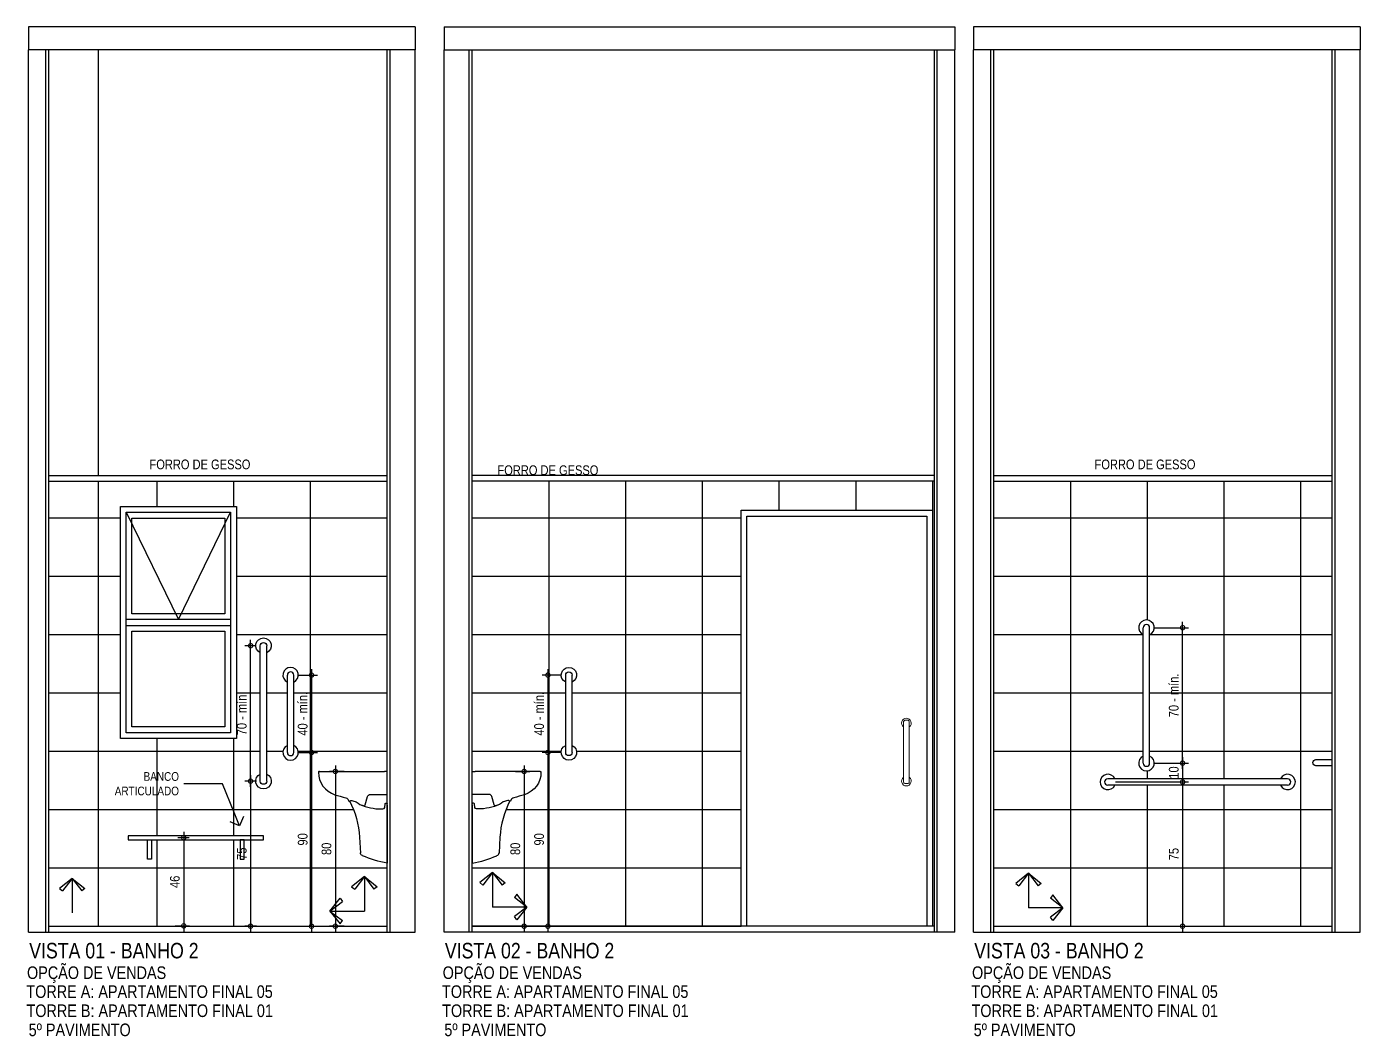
# Model space of a CAD drawing. Header units: metres. Extents: x 3 to 168, y -142 to 28.
# Drawn here: x 94.34 to 101.23, y -65.22 to -60 of the extents above; entities that cross this region are included whole.
import ezdxf
from ezdxf import colors
from ezdxf.entities.mleader import LeaderData, LeaderLine
from ezdxf.math import Vec2, Vec3

# ---------------------------------------------------------------- set-up
doc = ezdxf.new("R2010")
doc.units = ezdxf.units.M
doc.linetypes.add('DASHEDX2', pattern=[1.5, 1, -0.5])
for name, color, linetype in [('ARQ-ALV ACAB', 4, 'Continuous'), ('ARQ-ALV OSSO', 5, 'Continuous'), ('ARQ-AUX1', 1, 'Continuous'), ('ARQ-AUX2', 2, 'Continuous'), ('ARQ-CAX', 1, 'Continuous'), ('ARQ-CERÂMICA', 7, 'Continuous'), ('ARQ-DIM', 2, 'Continuous'), ('ARQ-HID', 2, 'Continuous'), ('ARQ-PRJ', 7, 'DASHEDX2'), ('ARQ-SIM', 1, 'Continuous'), ('ARQ-TXT', 2, 'Continuous')]:
    doc.layers.add(name, color=color, linetype=linetype)
doc.layers.add('ARQ-POR', color=1, linetype='Continuous', lineweight=20)
doc.styles.add('Adesa', font='ARIALN.TTF')
doc.dimstyles.new('ADESA 1-0025', dxfattribs={"dimtxt": 0.05, "dimasz": 0.045, "dimexe": 0.03, "dimexo": 0.04, "dimgap": 0.02, "dimtad": 1, "dimtoh": 1, "dimdec": 0, "dimlfac": 100, "dimzin": 4, "dimtxsty": 'Adesa', "dimblk": 'DOTSMALL', "dimcen": 1, "dimdle": 0.03, "dimclrd": 1, "dimclre": 1, "dimclrt": 256, "dimazin": 1, "dimtm": 1e-09, "dimtfac": 1, "dimtdec": 0, "dimtix": 1, "dimtmove": 2, "dimatfit": 0, "dimldrblk": 'DOTSMALL', "dimfxl": 0.8, "dimtvp": 2, "dimtolj": 1, "dimtzin": 0, "dimarcsym": 0})

# ---------------------------------------------------------------- blocks, each defined once
blk = doc.blocks.new('V J 80x60')
at = {"flags": 128}
for points in [[(0, 1.2), (0.6, 1.2), (0.6, 0), (0, 0)], [(0.03, 1.17), (0.57, 1.17), (0.57, 0.615), (0.03, 0.615)], [(0.03, 1.17), (0.57, 1.17), (0.57, 0.03), (0.03, 0.03)], [(0.06, 1.14), (0.54, 1.14), (0.54, 0.645), (0.06, 0.645)], [(0.03, 0.585), (0.57, 0.585), (0.57, 0.03), (0.03, 0.03)], [(0.06, 0.555), (0.54, 0.555), (0.54, 0.06), (0.06, 0.06)]]:
    blk.add_lwpolyline(points, close=True, dxfattribs=at)
at = {"layer": 'ARQ-PRJ'}
blk.add_lwpolyline([(0.03, 1.17), (0.3, 0.615), (0.57, 1.17)], dxfattribs=at)
blk = doc.blocks.new('_DotSmall')
at = {"color": 0, "linetype": 'ByBlock', "const_width": 0.5}
blk.add_lwpolyline([(-0.0625, 0, 1), (0.0625, 0, 1)], format="xyb", close=True, dxfattribs=at)
blk = doc.blocks.new('*D295')
at = {"layer": 'ARQ-DIM', "color": 1, "lineweight": -2, "transparency": 16777216}
for p, q in [((95.5207, -63.2046), (95.464, -63.2046)), ((95.494, -63.9346), (95.494, -63.1746)), ((95.5207, -63.9046), (95.464, -63.9046))]:
    blk.add_line(p, q, dxfattribs=at)
at = {"layer": 'Defpoints', "color": 0, "transparency": 16777216}
for p in [(95.494, -63.2046), (95.5607, -63.2046), (95.5607, -63.9046)]:
    blk.add_point(p, dxfattribs=at)
at = {"layer": 'ARQ-DIM', "color": 1, "lineweight": -2, "transparency": 16777216, "xscale": 0.045, "yscale": 0.045, "zscale": 0.045}
for p, rotation in [((95.494, -63.2046), 90), ((95.494, -63.9046), 270)]:
    blk.add_blockref('_DotSmall', p, dxfattribs=dict(at, rotation=rotation))
at = {"layer": 'ARQ-DIM', "transparency": 16777216, "insert": (95.4484, -63.5546), "char_height": 0.05, "attachment_point": 5, "rotation": 90, "style": 'Adesa'}
blk.add_mtext('\\A1;70 - mín.', dxfattribs=at)
blk = doc.blocks.new('barra2')
for p, q in [((-0.03, 0.0165), (0.67, 0.0165)), ((-0.03, -0.0165), (0.67, -0.0165))]:
    blk.add_line(p, q)
for centre, radius, start, end in [((-0.03, 0), 0.04, 24.36198, 335.63802), ((-0.03, 0), 0.0165, 90, 270), ((0.67, 0), 0.04, 204.36198, 155.63802), ((0.67, 0), 0.0165, 270, 90)]:
    blk.add_arc(centre, radius, start, end)
blk = doc.blocks.new('*D293')
at = {"layer": 'ARQ-DIM', "color": 1, "lineweight": -2, "transparency": 16777216}
for p, q in [((95.5244, -63.9046), (95.464, -63.9046)), ((95.494, -63.8746), (95.494, -64.6846)), ((95.5244, -64.6546), (95.464, -64.6546))]:
    blk.add_line(p, q, dxfattribs=at)
at = {"layer": 'Defpoints', "color": 0, "transparency": 16777216}
for p in [(95.5644, -63.9046), (95.494, -64.6546), (95.5644, -64.6546)]:
    blk.add_point(p, dxfattribs=at)
at = {"layer": 'ARQ-DIM', "color": 1, "lineweight": -2, "transparency": 16777216, "xscale": 0.045, "yscale": 0.045, "zscale": 0.045}
for p, rotation in [((95.494, -63.9046), 90), ((95.494, -64.6546), 270)]:
    blk.add_blockref('_DotSmall', p, dxfattribs=dict(at, rotation=rotation))
at = {"layer": 'ARQ-DIM', "transparency": 16777216, "insert": (95.4485, -64.2796), "char_height": 0.05, "attachment_point": 5, "rotation": 90, "style": 'Adesa'}
blk.add_mtext('\\A1;75', dxfattribs=at)
blk = doc.blocks.new('*D294')
at = {"layer": 'ARQ-DIM', "color": 1, "lineweight": -2, "transparency": 16777216}
for p, q in [((95.177, -64.1974), (95.1181, -64.1974)), ((95.1481, -64.1674), (95.1481, -64.6829)), ((95.1032, -64.6529), (95.1781, -64.6529))]:
    blk.add_line(p, q, dxfattribs=at)
at = {"layer": 'Defpoints', "color": 0, "transparency": 16777216}
for p in [(95.217, -64.1974), (95.0632, -64.6529), (95.1481, -64.6529)]:
    blk.add_point(p, dxfattribs=at)
at = {"layer": 'ARQ-DIM', "color": 1, "lineweight": -2, "transparency": 16777216, "xscale": 0.045, "yscale": 0.045, "zscale": 0.045}
for p, rotation in [((95.1481, -64.1974), 90), ((95.1481, -64.6529), 270)]:
    blk.add_blockref('_DotSmall', p, dxfattribs=dict(at, rotation=rotation))
at = {"layer": 'ARQ-DIM', "transparency": 16777216, "insert": (95.1026, -64.4252), "char_height": 0.05, "attachment_point": 5, "rotation": 90, "style": 'Adesa'}
blk.add_mtext('\\A1;46', dxfattribs=at)
blk = doc.blocks.new('_Open90')
at = {"color": 0, "linetype": 'ByBlock', "lineweight": -2}
for p, q in [((0, 0), (-1, 0)), ((-0.5, 0.5), (0, 0)), ((0, 0), (-0.5, -0.5))]:
    blk.add_line(p, q, dxfattribs=at)
blk = doc.blocks.new('A$C5FB24879')
for p, q in [((0, 0.2579), (0, 0.4299)), ((0, 0.4299), (0.0144, 0.4299)), ((0, 0.2579), (0, -0.0437)), ((0.1435, 0.0907), (0.1391, 0.0084))]:
    blk.add_line(p, q)
blk.add_lwpolyline([(0.351, 0.4299, -0.439815), (0.3554, 0.426, -0.331931), (0.2709, 0.3099, -0.01466), (0.2144, 0.2942, 0.272731), (0.1998, 0.28, -0.743106), (0.1903, 0.2787, 0.372784), (0.1868, 0.2804, -0.001465), (0.1839, 0.2795, -0.012311), (0.1601, 0.2734, -0.169504), (0.1191, 0.2529, -0.348371), (0.1136, 0.257), (0.1022, 0.2997, 0.339603), (0.0877, 0.3108), (0, 0.3108)], format="xyb")
blk.add_lwpolyline([(0.3515, 0.4299), (0.0145, 0.4299)])
at = {"ltscale": 0.041515}
blk.add_lwpolyline([(0.1413, 0.2594, -0.10405), (0.0305, 0.236), (0.0222, 0.236, -0.385314), (0.0132, 0.2441), (0.0114, 0.2624, 0.385314), (0.0074, 0.266), (0.003, 0.266, 0.414214), (0, 0.263)], format="xyb", dxfattribs=at)
for centre, radius, start, end in [((0.5931, 0.0669), 0.4502, 152.11423, 176.97564), ((0.1241, 0.0092), 0.015, 285.44377, 356.97588), ((-0.0786, 0.4503), 0.5003, 279.03956, 294.36913)]:
    blk.add_arc(centre, radius, start, end)
blk = doc.blocks.new('*D296')
at = {"layer": 'ARQ-DIM', "color": 1, "lineweight": -2, "transparency": 16777216}
for p, q in [((95.9776, -63.8546), (95.9022, -63.8546)), ((95.9322, -63.8246), (95.9322, -64.6846)), ((95.9776, -64.6546), (95.9022, -64.6546))]:
    blk.add_line(p, q, dxfattribs=at)
at = {"layer": 'Defpoints', "color": 0, "transparency": 16777216}
for p in [(96.0176, -63.8546), (95.9322, -64.6546), (96.0176, -64.6546)]:
    blk.add_point(p, dxfattribs=at)
at = {"layer": 'ARQ-DIM', "color": 1, "lineweight": -2, "transparency": 16777216, "xscale": 0.045, "yscale": 0.045, "zscale": 0.045}
for p, rotation in [((95.9322, -63.8546), 90), ((95.9322, -64.6546), 270)]:
    blk.add_blockref('_DotSmall', p, dxfattribs=dict(at, rotation=rotation))
at = {"layer": 'ARQ-DIM', "transparency": 16777216, "insert": (95.8866, -64.2546), "char_height": 0.05, "attachment_point": 5, "rotation": 90, "style": 'Adesa'}
blk.add_mtext('\\A1;80', dxfattribs=at)
blk = doc.blocks.new('*U275')
for p, q in [((-0.03, 0.0165), (0.37, 0.0165)), ((-0.03, -0.0165), (0.37, -0.0165))]:
    blk.add_line(p, q)
for centre, radius, start, end in [((-0.03, 0), 0.04, 24.36198, 335.63802), ((-0.03, 0), 0.0165, 90, 270), ((0.37, 0), 0.04, 204.36198, 155.63802), ((0.37, 0), 0.0165, 270, 90)]:
    blk.add_arc(centre, radius, start, end)
blk = doc.blocks.new('*D297')
at = {"layer": 'ARQ-DIM', "color": 1, "lineweight": -2, "transparency": 16777216}
for p, q in [((95.7407, -63.7565), (95.8391, -63.7565)), ((95.8091, -63.7265), (95.8091, -64.6849)), ((95.5894, -64.6549), (95.8391, -64.6549))]:
    blk.add_line(p, q, dxfattribs=at)
at = {"layer": 'Defpoints', "color": 0, "transparency": 16777216}
for p in [(95.7007, -63.7565, -0.0002), (95.5494, -64.6549, -0.0001), (95.8091, -64.6549)]:
    blk.add_point(p, dxfattribs=at)
at = {"layer": 'ARQ-DIM', "color": 1, "lineweight": -2, "transparency": 16777216, "xscale": 0.045, "yscale": 0.045, "zscale": 0.045}
for p, rotation in [((95.8091, -63.7565), 90), ((95.8091, -64.6549), 270)]:
    blk.add_blockref('_DotSmall', p, dxfattribs=dict(at, rotation=rotation))
at = {"layer": 'ARQ-DIM', "transparency": 16777216, "insert": (95.7635, -64.2057), "char_height": 0.05, "attachment_point": 5, "rotation": 90, "style": 'Adesa'}
blk.add_mtext('\\A1;90', dxfattribs=at)
blk = doc.blocks.new('*D298')
at = {"layer": 'ARQ-DIM', "color": 1, "lineweight": -2, "transparency": 16777216}
for p, q in [((95.7407, -63.3565), (95.8391, -63.3565)), ((95.8091, -63.3265), (95.8091, -63.7865)), ((95.7442, -63.7565), (95.8391, -63.7565))]:
    blk.add_line(p, q, dxfattribs=at)
at = {"layer": 'Defpoints', "color": 0, "transparency": 16777216}
for p in [(95.7007, -63.3565, -0.0002), (95.7042, -63.7565, -0.0001), (95.8091, -63.7565)]:
    blk.add_point(p, dxfattribs=at)
at = {"layer": 'ARQ-DIM', "color": 1, "lineweight": -2, "transparency": 16777216, "xscale": 0.045, "yscale": 0.045, "zscale": 0.045}
for p, rotation in [((95.8091, -63.3565), 90), ((95.8091, -63.7565), 270)]:
    blk.add_blockref('_DotSmall', p, dxfattribs=dict(at, rotation=rotation))
at = {"layer": 'ARQ-DIM', "transparency": 16777216, "insert": (95.7635, -63.5565), "char_height": 0.05, "attachment_point": 5, "rotation": 90, "style": 'Adesa'}
blk.add_mtext('\\A1;40 - mín.', dxfattribs=at)
blk = doc.blocks.new('*D299')
at = {"layer": 'ARQ-DIM', "color": 1, "lineweight": -2, "transparency": 16777216}
for p, q in [((96.863, -63.8546), (96.9385, -63.8546)), ((96.9085, -63.8246), (96.9085, -64.6846)), ((96.863, -64.6546), (96.9385, -64.6546))]:
    blk.add_line(p, q, dxfattribs=at)
at = {"layer": 'Defpoints', "color": 0, "transparency": 16777216}
for p in [(96.823, -63.8546), (96.823, -64.6546), (96.9085, -64.6546)]:
    blk.add_point(p, dxfattribs=at)
at = {"layer": 'ARQ-DIM', "color": 1, "lineweight": -2, "transparency": 16777216, "xscale": 0.045, "yscale": 0.045, "zscale": 0.045}
for p, rotation in [((96.9085, -63.8546), 90), ((96.9085, -64.6546), 270)]:
    blk.add_blockref('_DotSmall', p, dxfattribs=dict(at, rotation=rotation))
at = {"layer": 'ARQ-DIM', "transparency": 16777216, "insert": (96.8629, -64.2546), "char_height": 0.05, "attachment_point": 5, "rotation": 90, "style": 'Adesa'}
blk.add_mtext('\\A1;80', dxfattribs=at)
blk = doc.blocks.new('*D300')
at = {"layer": 'ARQ-DIM', "color": 1, "lineweight": -2, "transparency": 16777216}
for p, q in [((97.0999, -63.7565), (97.0015, -63.7565)), ((97.0315, -63.7265), (97.0315, -64.6849)), ((97.2512, -64.6549), (97.0015, -64.6549))]:
    blk.add_line(p, q, dxfattribs=at)
at = {"layer": 'Defpoints', "color": 0, "transparency": 16777216}
for p in [(97.1399, -63.7565, -0.0002), (97.0315, -64.6549), (97.2912, -64.6549, -0.0001)]:
    blk.add_point(p, dxfattribs=at)
at = {"layer": 'ARQ-DIM', "color": 1, "lineweight": -2, "transparency": 16777216, "xscale": 0.045, "yscale": 0.045, "zscale": 0.045}
for p, rotation in [((97.0315, -63.7565), 90), ((97.0315, -64.6549), 270)]:
    blk.add_blockref('_DotSmall', p, dxfattribs=dict(at, rotation=rotation))
at = {"layer": 'ARQ-DIM', "transparency": 16777216, "insert": (96.986, -64.2057), "char_height": 0.05, "attachment_point": 5, "rotation": 90, "style": 'Adesa'}
blk.add_mtext('\\A1;90', dxfattribs=at)
blk = doc.blocks.new('*D301')
at = {"layer": 'ARQ-DIM', "color": 1, "lineweight": -2, "transparency": 16777216}
for p, q in [((97.0999, -63.3565), (97.0015, -63.3565)), ((97.0315, -63.3265), (97.0315, -63.7865)), ((97.0964, -63.7565), (97.0015, -63.7565))]:
    blk.add_line(p, q, dxfattribs=at)
at = {"layer": 'Defpoints', "color": 0, "transparency": 16777216}
for p in [(97.1399, -63.3565, -0.0002), (97.0315, -63.7565), (97.1364, -63.7565, -0.0001)]:
    blk.add_point(p, dxfattribs=at)
at = {"layer": 'ARQ-DIM', "color": 1, "lineweight": -2, "transparency": 16777216, "xscale": 0.045, "yscale": 0.045, "zscale": 0.045}
for p, rotation in [((97.0315, -63.3565), 90), ((97.0315, -63.7565), 270)]:
    blk.add_blockref('_DotSmall', p, dxfattribs=dict(at, rotation=rotation))
at = {"layer": 'ARQ-DIM', "transparency": 16777216, "insert": (96.986, -63.5565), "char_height": 0.05, "attachment_point": 5, "rotation": 90, "style": 'Adesa'}
blk.add_mtext('\\A1;40 - mín.', dxfattribs=at)
blk = doc.blocks.new('*U315')
for p, q in [((-0.03, 0.0165), (0.9, 0.0165)), ((-0.03, -0.0165), (0.9, -0.0165))]:
    blk.add_line(p, q)
for centre, radius, start, end in [((-0.03, 0), 0.04, 24.36198, 335.63802), ((-0.03, 0), 0.0165, 90, 270), ((0.9, 0), 0.04, 204.36198, 155.63802), ((0.9, 0), 0.0165, 270, 90)]:
    blk.add_arc(centre, radius, start, end)
blk = doc.blocks.new('*D302')
at = {"layer": 'ARQ-DIM', "color": 1, "lineweight": -2, "transparency": 16777216}
for p, q in [((99.9665, -63.9091), (100.3433, -63.9091)), ((100.3133, -63.8791), (100.3133, -64.6846)), ((99.9665, -64.6546), (100.3433, -64.6546))]:
    blk.add_line(p, q, dxfattribs=at)
at = {"layer": 'Defpoints', "color": 0, "transparency": 16777216}
for p in [(99.9265, -63.9091), (99.9265, -64.6546, -0.0001), (100.3133, -64.6546)]:
    blk.add_point(p, dxfattribs=at)
at = {"layer": 'ARQ-DIM', "color": 1, "lineweight": -2, "transparency": 16777216, "xscale": 0.045, "yscale": 0.045, "zscale": 0.045}
for p, rotation in [((100.3133, -63.9091), 90), ((100.3133, -64.6546), 270)]:
    blk.add_blockref('_DotSmall', p, dxfattribs=dict(at, rotation=rotation))
at = {"layer": 'ARQ-DIM', "transparency": 16777216, "insert": (100.2679, -64.2819), "char_height": 0.05, "attachment_point": 5, "rotation": 90, "style": 'Adesa'}
blk.add_mtext('\\A1;75', dxfattribs=at)
blk = doc.blocks.new('*D303')
at = {"layer": 'ARQ-DIM', "color": 1, "lineweight": -2, "transparency": 16777216}
for p, q in [((100.3133, -63.7815), (100.3133, -63.9391)), ((100.1665, -63.8115), (100.3433, -63.8115)), ((99.9665, -63.9091), (100.3433, -63.9091))]:
    blk.add_line(p, q, dxfattribs=at)
at = {"layer": 'Defpoints', "color": 0, "transparency": 16777216}
for p in [(100.1265, -63.8115), (99.9265, -63.9091), (100.3133, -63.9091)]:
    blk.add_point(p, dxfattribs=at)
at = {"layer": 'ARQ-DIM', "color": 1, "lineweight": -2, "transparency": 16777216, "xscale": 0.045, "yscale": 0.045, "zscale": 0.045}
for p, rotation in [((100.3133, -63.8115), 90), ((100.3133, -63.9091), 270)]:
    blk.add_blockref('_DotSmall', p, dxfattribs=dict(at, rotation=rotation))
at = {"layer": 'ARQ-DIM', "transparency": 16777216, "insert": (100.2678, -63.8603), "char_height": 0.05, "attachment_point": 5, "rotation": 90, "style": 'Adesa'}
blk.add_mtext('\\A1;10', dxfattribs=at)
blk = doc.blocks.new('*D304')
at = {"layer": 'ARQ-DIM', "color": 1, "lineweight": -2, "transparency": 16777216}
for p, q in [((100.3133, -63.8415), (100.3133, -63.0815)), ((100.1665, -63.1115), (100.3433, -63.1115)), ((100.1665, -63.8115), (100.3433, -63.8115))]:
    blk.add_line(p, q, dxfattribs=at)
at = {"layer": 'Defpoints', "color": 0, "transparency": 16777216}
for p in [(100.1265, -63.1115), (100.3133, -63.1115), (100.1265, -63.8115)]:
    blk.add_point(p, dxfattribs=at)
at = {"layer": 'ARQ-DIM', "color": 1, "lineweight": -2, "transparency": 16777216, "xscale": 0.045, "yscale": 0.045, "zscale": 0.045}
for p, rotation in [((100.3133, -63.1115), 90), ((100.3133, -63.8115), 270)]:
    blk.add_blockref('_DotSmall', p, dxfattribs=dict(at, rotation=rotation))
at = {"layer": 'ARQ-DIM', "transparency": 16777216, "insert": (100.2677, -63.4615), "char_height": 0.05, "attachment_point": 5, "rotation": 90, "style": 'Adesa'}
blk.add_mtext('\\A1;70 - mín.', dxfattribs=at)
blk = doc.blocks.new('Seta para pag.piso')
for p, q in [((0, 0.1126), (-0.0418, 0.0796)), ((0, 0.1126), (-0.0312, 0.0715)), ((0, 0.1126), (0, 0)), ((0, 0.1126), (0.0418, 0.0795)), ((0, 0.1126), (0.0312, 0.0715)), ((-0.0418, 0.0796), (-0.0312, 0.0715)), ((0.0418, 0.0795), (0.0312, 0.0715)), ((-0.1126, 0), (-0.0795, 0.0418)), ((-0.1126, 0), (-0.0715, 0.0312)), ((-0.1126, 0), (0, 0)), ((-0.1126, 0), (-0.0796, -0.0418)), ((-0.1126, 0), (-0.0715, -0.0312)), ((-0.0795, 0.0418), (-0.0715, 0.0312)), ((-0.0796, -0.0418), (-0.0715, -0.0312))]:
    blk.add_line(p, q)
blk = doc.blocks.new('A$C6d6dbca2')
for p, q in [((0.0661, 0.1781), (0, 0.1259)), ((0.0661, 0.1781), (0.0168, 0.1131)), ((0.0661, 0.1781), (0.0661, 0)), ((0.0661, 0.1781), (0.1323, 0.1259)), ((0.0661, 0.1781), (0.1155, 0.1132)), ((0, 0.1259), (0.0168, 0.1131)), ((0.1323, 0.1259), (0.1155, 0.1132))]:
    blk.add_line(p, q)
blk = doc.blocks.new('AREAS MOLHADAS')
at = {"layer": 'ARQ-CERÂMICA'}
h = blk.add_hatch(dxfattribs=at)
h.set_pattern_fill('LINE', color=256, scale=0.095)
h.set_pattern_definition([(0, (96.2006, -64.65463), (0, 0.301625), [])])
h.paths.add_polyline_path([(96.2006, -62.3546), (94.7069, -62.3546), (94.7069, -64.6546), (96.2006, -64.6546), (96.2006, -64.3283, -0.066988), (96.0728, -64.2899, -0.328544), (96.0615, -64.2762), (96.0571, -64.1939, 0.107828), (96.0064, -64.0087, -0.406522), (96.0008, -64.0046, 0.272731), (95.9862, -63.9904, -0.014652), (95.9298, -63.9747, -0.341165), (95.8453, -63.8546), (96.1861, -63.8546), (96.2006, -63.8546)])
h.paths.add_polyline_path([(95.4204, -63.6846), (94.8204, -63.6846), (94.8204, -62.4846), (95.4204, -62.4846)], flags=16)
h.paths.add_polyline_path([(95.3904, -63.6546), (94.8504, -63.6546), (94.8504, -63.0996), (94.8504, -62.5146), (95.3904, -62.5146)], flags=0)
h.paths.add_polyline_path([(95.3904, -63.0696), (94.8504, -63.0696), (94.8504, -62.5146), (95.3904, -62.5146)], flags=0)
h.paths.add_polyline_path([(95.5772, -63.2411), (95.5772, -63.8682, -4.632624), (95.5442, -63.8682), (95.5442, -63.2411, -4.632624)], flags=16)
h.paths.add_polyline_path([(95.3604, -63.0396), (95.135, -63.0396), (95.1204, -63.0696), (95.1058, -63.0396), (94.8804, -63.0396), (94.8804, -62.5446), (95.3604, -62.5446)], flags=0)
h.paths.add_polyline_path([(95.7172, -63.3929), (95.7172, -63.72, -4.632624), (95.6842, -63.72), (95.6842, -63.3929, -4.632624)], flags=16)
h.paths.add_polyline_path([(95.3604, -63.1296), (95.3604, -63.6246), (94.8804, -63.6246), (94.8804, -63.1296)], flags=0)
h.paths.add_polyline_path([(95.5607, -64.1874), (95.5607, -64.2074), (95.4607, -64.2074), (95.4607, -64.3074), (95.4407, -64.3074), (95.4407, -64.2074), (94.9807, -64.2074), (94.9807, -64.3074), (94.9607, -64.3074), (94.9607, -64.2074), (94.8607, -64.2074), (94.8607, -64.1874)], flags=16)
h.paths.add_polyline_path([(94.7069, -62.3546), (94.4507, -62.3546), (94.4507, -64.6546), (94.7069, -64.6546)])
h.paths.add_polyline_path([(95.5002, -63.679), (95.5002, -63.428), (95.3961, -63.428), (95.3961, -63.679)], flags=24)
h.paths.add_polyline_path([(95.5003, -64.3241), (95.5003, -64.2354), (95.3962, -64.2354), (95.3962, -64.3241)], flags=24)
h.paths.add_polyline_path([(95.1544, -64.4685), (95.1544, -64.3798), (95.0503, -64.3798), (95.0503, -64.4685)], flags=24)
h.paths.add_polyline_path([(94.7824, -64.0042), (95.1372, -64.0042), (95.1372, -63.8347), (94.7824, -63.8347)], flags=24)
h.paths.add_polyline_path([(95.9384, -64.2987), (95.9384, -64.21), (95.8343, -64.21), (95.8343, -64.2987)], flags=24)
h.paths.add_polyline_path([(95.8153, -64.2498), (95.8153, -64.1611), (95.7112, -64.1611), (95.7112, -64.2498)], flags=24)
h.paths.add_polyline_path([(95.8153, -63.6799), (95.8153, -63.4288), (95.7112, -63.4288), (95.7112, -63.6799)], flags=24)
h = blk.add_hatch(dxfattribs=at)
h.set_pattern_fill('LINE', color=256, scale=0.125, angle=90)
h.set_pattern_definition([(90, (96.2006, -64.65463), (-0.396875, 2e-17), [])])
h.paths.add_polyline_path([(96.2006, -62.3546), (94.7069, -62.3546), (94.7069, -64.6546), (96.2006, -64.6546), (96.2006, -64.3283, -0.066988), (96.0728, -64.2899, -0.328544), (96.0615, -64.2762), (96.0571, -64.1939, 0.107828), (96.0064, -64.0087, -0.406522), (96.0008, -64.0046, 0.272731), (95.9862, -63.9904, -0.014652), (95.9298, -63.9747, -0.331998), (95.8452, -63.8586, -0.4005), (95.8491, -63.8546), (96.1861, -63.8546), (96.2006, -63.8546)])
h.paths.add_polyline_path([(95.5772, -63.2411), (95.5772, -63.8682, -4.632624), (95.5442, -63.8682), (95.5442, -63.2411, -4.632624)], flags=16)
h.paths.add_polyline_path([(95.7172, -63.3929), (95.7172, -63.72, -4.632624), (95.6842, -63.72), (95.6842, -63.3929, -4.632624)], flags=16)
h.paths.add_polyline_path([(95.4204, -63.6846), (94.8204, -63.6846), (94.8204, -62.4846), (95.4204, -62.4846)], flags=16)
h.paths.add_polyline_path([(95.3904, -63.6546), (94.8504, -63.6546), (94.8504, -63.0996), (94.8504, -62.5146), (95.3904, -62.5146)], flags=0)
h.paths.add_polyline_path([(95.3904, -63.0696), (94.8504, -63.0696), (94.8504, -62.5146), (95.3904, -62.5146)], flags=0)
h.paths.add_polyline_path([(95.3604, -63.0396), (95.135, -63.0396), (95.1204, -63.0696), (95.1058, -63.0396), (94.8804, -63.0396), (94.8804, -62.5446), (95.3604, -62.5446)], flags=0)
h.paths.add_polyline_path([(95.3604, -63.1296), (95.3604, -63.6246), (94.8804, -63.6246), (94.8804, -63.1296)], flags=0)
h.paths.add_polyline_path([(95.5607, -64.1874), (95.5607, -64.2074), (95.4607, -64.2074), (95.4607, -64.3074), (95.4407, -64.3074), (95.4407, -64.2074), (94.9807, -64.2074), (94.9807, -64.3074), (94.9607, -64.3074), (94.9607, -64.2074), (94.8607, -64.2074), (94.8607, -64.1874)], flags=16)
h.paths.add_polyline_path([(95.5002, -63.679), (95.5002, -63.428), (95.3961, -63.428), (95.3961, -63.679)], flags=24)
h.paths.add_polyline_path([(95.5003, -64.3241), (95.5003, -64.2354), (95.3962, -64.2354), (95.3962, -64.3241)], flags=24)
h.paths.add_polyline_path([(95.1544, -64.4685), (95.1544, -64.3798), (95.0503, -64.3798), (95.0503, -64.4685)], flags=24)
h.paths.add_polyline_path([(94.7824, -64.0042), (95.1372, -64.0042), (95.1372, -63.8347), (94.7824, -63.8347)], flags=24)
h.paths.add_polyline_path([(95.9384, -64.2987), (95.9384, -64.21), (95.8343, -64.21), (95.8343, -64.2987)], flags=24)
h.paths.add_polyline_path([(95.8153, -64.2498), (95.8153, -64.1611), (95.7112, -64.1611), (95.7112, -64.2498)], flags=24)
h.paths.add_polyline_path([(95.8153, -63.6799), (95.8153, -63.4288), (95.7112, -63.4288), (95.7112, -63.6799)], flags=24)
h = blk.add_hatch(dxfattribs=at)
h.set_pattern_fill('LINE', color=256, scale=0.095)
h.set_pattern_definition([(0, (96.64, -64.65463), (0, 0.301625), [])])
h.paths.add_polyline_path([(98.03, -62.5046), (99.03, -62.5046), (99.03, -62.3546), (96.64, -62.3546), (96.64, -63.8546), (96.6544, -63.8546), (96.9953, -63.8546, -0.341165), (96.9109, -63.9747, -0.014652), (96.8544, -63.9904, 0.272731), (96.8398, -64.0046, -0.406522), (96.8342, -64.0087, 0.107828), (96.7835, -64.1939), (96.7791, -64.2762, -0.328544), (96.7678, -64.2899, -0.066988), (96.64, -64.3283), (96.64, -64.6546), (98.03, -64.6546)])
h.paths.add_polyline_path([(97.1564, -63.3929), (97.1564, -63.72, -4.632624), (97.1234, -63.72), (97.1234, -63.3929, -4.632624)], flags=16)
h.paths.add_polyline_path([(96.9147, -64.2987), (96.9147, -64.21), (96.8106, -64.21), (96.8106, -64.2987)], flags=24)
h.paths.add_polyline_path([(97.0378, -64.2498), (97.0378, -64.1611), (96.9337, -64.1611), (96.9337, -64.2498)], flags=24)
h.paths.add_polyline_path([(97.0378, -63.6799), (97.0378, -63.4288), (96.9337, -63.4288), (96.9337, -63.6799)], flags=24)
h = blk.add_hatch(dxfattribs=at)
h.set_pattern_fill('LINE', color=256, scale=0.125, angle=90)
h.set_pattern_definition([(90, (96.64, -64.65463), (-0.396875, 2e-17), [])])
h.paths.add_polyline_path([(98.03, -62.5046), (99.02, -62.5046), (99.02, -64.6546), (99.03, -64.6546), (99.03, -62.3546), (96.64, -62.3546), (96.64, -63.8546), (96.6544, -63.8546), (96.9913, -63.8546, -0.421145), (96.9954, -63.8586, -0.331998), (96.9109, -63.9747, -0.014652), (96.8544, -63.9904, 0.272731), (96.8398, -64.0046, -0.406522), (96.8342, -64.0087, 0.107828), (96.7835, -64.1939), (96.7791, -64.2762, -0.328544), (96.7678, -64.2899, -0.066988), (96.64, -64.3283), (96.64, -64.6546), (98.03, -64.6546)])
h.paths.add_polyline_path([(97.1564, -63.3929), (97.1564, -63.72, -4.632624), (97.1234, -63.72), (97.1234, -63.3929, -4.632624)], flags=16)
h.paths.add_polyline_path([(96.9147, -64.2987), (96.9147, -64.21), (96.8106, -64.21), (96.8106, -64.2987)], flags=24)
h.paths.add_polyline_path([(97.0378, -64.2498), (97.0378, -64.1611), (96.9337, -64.1611), (96.9337, -64.2498)], flags=24)
h.paths.add_polyline_path([(97.0378, -63.6799), (97.0378, -63.4288), (96.9337, -63.4288), (96.9337, -63.6799)], flags=24)
h = blk.add_hatch(dxfattribs=at)
h.set_pattern_fill('LINE', color=256, scale=0.095)
h.set_pattern_definition([(0, (99.33752, -64.65463), (0, 0.301625), [])])
h.paths.add_polyline_path([(101.0874, -62.3546), (99.3375, -62.3546), (99.3375, -64.6546), (101.0874, -64.6546), (101.0874, -63.8256), (101.0052, -63.8256, -1), (101.0022, -63.7926), (101.0874, -63.7926)])
h.paths.add_polyline_path([(100.143, -63.1479), (100.143, -63.775, -4.632624), (100.11, -63.775), (100.11, -63.1479, -4.632624)], flags=16)
h.paths.add_polyline_path([(100.82, -63.8926, -4.632624), (100.82, -63.9256), (99.9629, -63.9256, -4.632624), (99.9629, -63.8926)], flags=16)
h.paths.add_polyline_path([(100.3196, -64.3263), (100.3196, -64.2376), (100.2155, -64.2376), (100.2155, -64.3263)], flags=24)
h.paths.add_polyline_path([(100.3195, -63.9063), (100.3195, -63.8176), (100.2154, -63.8176), (100.2154, -63.9063)], flags=24)
h.paths.add_polyline_path([(100.3195, -63.5859), (100.3195, -63.3348), (100.2154, -63.3348), (100.2154, -63.5859)], flags=24)
h = blk.add_hatch(dxfattribs=at)
h.set_pattern_fill('LINE', color=256, scale=0.125, angle=90)
h.set_pattern_definition([(90, (99.3375, -64.65463), (-0.396875, 2e-17), [])])
h.paths.add_polyline_path([(101.0874, -62.3546), (99.3375, -62.3546), (99.3375, -64.6546), (101.0874, -64.6546), (101.0874, -63.8256), (101.0052, -63.8256, -1), (101.0022, -63.7926), (101.0874, -63.7926)])
h.paths.add_polyline_path([(100.143, -63.1479), (100.143, -63.775, -4.632624), (100.11, -63.775), (100.11, -63.1479, -4.632624)], flags=16)
h.paths.add_polyline_path([(99.9629, -63.8926), (100.82, -63.8926, -4.632624), (100.82, -63.9256), (99.9629, -63.9256, -4.632624)], flags=16)
h.paths.add_polyline_path([(100.3196, -64.3263), (100.3196, -64.2376), (100.2155, -64.2376), (100.2155, -64.3263)], flags=24)
h.paths.add_polyline_path([(100.3195, -63.9063), (100.3195, -63.8176), (100.2154, -63.8176), (100.2154, -63.9063)], flags=24)
h.paths.add_polyline_path([(100.3195, -63.5859), (100.3195, -63.3348), (100.2154, -63.3348), (100.2154, -63.5859)], flags=24)
at = {"layer": 'ARQ-ALV ACAB'}
for p, q in [((94.4507, -64.6846, 0), (94.4507, -60.1246, 0)), ((96.2006, -64.6846, 0), (96.2006, -60.1246, 0)), ((96.64, -64.6846, 0), (96.64, -60.1246, 0)), ((99.03, -64.6846, 0), (99.03, -60.1246, 0)), ((99.3375, -64.6846, 0), (99.3375, -60.1246, 0)), ((101.0874, -64.6846, 0), (101.0874, -60.1246, 0)), ((94.4507, -64.6546, 0), (96.2006, -64.6546, 0)), ((99.03, -64.6546, 0), (96.64, -64.6546, 0)), ((99.3375, -64.6546, 0), (101.0874, -64.6546, 0))]:
    blk.add_line(p, q, dxfattribs=at)
at = {"layer": 'ARQ-ALV OSSO'}
for p, q in [((94.3457, -64.6846, 0), (94.3457, -60.1246, 0)), ((94.4357, -64.6846, 0), (94.4357, -60.1246, 0)), ((96.2156, -64.6846, 0), (96.2156, -60.1246, 0)), ((96.3455, -64.6846, 0), (96.3455, -60.1246, 0)), ((96.4951, -64.6846, 0), (96.4951, -60.1246, 0)), ((96.625, -64.6846, 0), (96.625, -60.1246, 0)), ((99.045, -64.6846, 0), (99.045, -60.1246, 0)), ((99.135, -64.6846, 0), (99.135, -60.1246, 0)), ((99.2325, -64.6846, 0), (99.2325, -60.1246, 0)), ((99.3225, -64.6846, 0), (99.3225, -60.1246, 0)), ((101.1024, -64.6846, 0), (101.1024, -60.1246, 0)), ((101.2323, -64.6846, 0), (101.2323, -60.1246, 0)), ((94.3457, -64.6846, 0), (96.3455, -64.6846, 0)), ((99.135, -64.6846, 0), (96.4951, -64.6846, 0)), ((99.2325, -64.6846, 0), (101.2323, -64.6846, 0))]:
    blk.add_line(p, q, dxfattribs=at)
at = {"layer": 'ARQ-AUX1'}
for p, q in [((94.4507, -62.3246, 0), (96.2006, -62.3246, 0)), ((99.03, -62.3246, 0), (96.64, -62.3246, 0)), ((99.3375, -62.3246, 0), (101.0874, -62.3246, 0)), ((94.4507, -62.3546, 0), (96.2006, -62.3546, 0)), ((99.03, -62.3546, 0), (96.64, -62.3546, 0)), ((99.3375, -62.3546, 0), (101.0874, -62.3546, 0))]:
    blk.add_line(p, q, dxfattribs=at)
at = {"layer": 'ARQ-AUX2'}
for p, q in [((96.3455, -60.0046, 0), (94.3457, -60.0046, 0)), ((96.4951, -60.0046, 0), (99.135, -60.0046, 0)), ((101.2323, -60.0046, 0), (99.2325, -60.0046, 0)), ((96.3455, -60.1246, 0), (94.3457, -60.1246, 0)), ((94.7069, -62.3246, 0), (94.7069, -60.1246, 0)), ((96.4951, -60.1246, 0), (99.135, -60.1246, 0)), ((101.2323, -60.1246, 0), (99.2325, -60.1246, 0)), ((94.7069, -64.6546, 0), (94.7069, -62.3546, 0))]:
    blk.add_line(p, q, dxfattribs=at)
at = {"layer": 'ARQ-AUX2', "elevation": 0}
for points in [[(94.3457, -60.0046), (94.3457, -60.1246)], [(96.3455, -60.0046), (96.3455, -60.1246)], [(96.4951, -60.0046), (96.4951, -60.1246)], [(99.135, -60.0046), (99.135, -60.1246)], [(99.2325, -60.0046), (99.2325, -60.1246)], [(101.2323, -60.0046), (101.2323, -60.1246)]]:
    blk.add_lwpolyline(points, dxfattribs=at)
at = {"layer": 'ARQ-CAX', "elevation": 0}
for points in [[(98.03, -62.5046), (99.02, -62.5046), (99.02, -64.6546), (98.03, -64.6546)], [(98.06, -62.5346), (98.99, -62.5346), (98.99, -64.6546), (98.06, -64.6546)]]:
    blk.add_lwpolyline(points, close=True, dxfattribs=at)
at = {"layer": 'ARQ-HID', "elevation": 0.0001}
blk.add_lwpolyline([(101.0874, -63.8256), (101.0022, -63.8256, -0.913215), (101.0022, -63.7926), (101.0874, -63.7926)], format="xyb", dxfattribs=at)
at = {"layer": 'ARQ-HID', "elevation": 0}
for points in [[(95.5607, -64.1874), (94.8607, -64.1874), (94.8607, -64.2074), (95.5607, -64.2074)], [(94.9607, -64.2074), (94.9807, -64.2074), (94.9807, -64.3074), (94.9607, -64.3074)], [(95.4607, -64.2074), (95.4407, -64.2074), (95.4407, -64.3074), (95.4607, -64.3074)]]:
    blk.add_lwpolyline(points, close=True, dxfattribs=at)
at = {"layer": 'ARQ-POR', "elevation": 0}
for points in [[(98.8801, -63.5896), (98.8901, -63.5896, -0.414214), (98.9001, -63.5996), (98.9001, -63.9096, -0.46386), (98.8901, -63.9173), (98.8801, -63.9173, -0.46386), (98.8701, -63.9096), (98.8701, -63.5996)], [(98.8801, -63.5896), (98.8801, -63.5896, 0.414214), (98.8701, -63.5996)]]:
    blk.add_lwpolyline(points, format="xyb", dxfattribs=at)
at = {"layer": 'ARQ-POR'}
for centre, start, end in [((98.8851, -63.6046, 0), 306.87944, 233.08918), ((98.8851, -63.9046, 0), 126.91082, 53.12056)]:
    blk.add_arc(centre, 0.025, start, end, dxfattribs=at)
at = {"layer": 'ARQ-CAX'}
blk.add_blockref('V J 80x60', (94.8204, -63.6846, -0.0001), dxfattribs=at)
at = {"layer": 'ARQ-CERÂMICA'}
blk.add_blockref('A$C6d6dbca2', (94.5052, -64.5853), dxfattribs=at)
at = {"layer": 'ARQ-CERÂMICA', "yscale": 1.58230973583663, "zscale": 1.58230973583663}
for p, xscale, rotation in [((96.0827, -64.5762), -1.58230973583663, 90), ((96.7449, -64.5555), 1.58230973583663, 270), ((99.5166, -64.5592), 1.58230973583663, 270)]:
    blk.add_blockref('Seta para pag.piso', p, dxfattribs=dict(at, xscale=xscale, rotation=rotation))
at = {"layer": 'ARQ-HID'}
for name, p, rotation in [('barra2', (100.1265, -63.7815, 0.0001), 90.00000000000001), ('*U275', (95.7007, -63.7265, -0.0001), 90.00000000000001), ('*U315', (100.8265, -63.9091, 0.0001), 180)]:
    blk.add_blockref(name, p, dxfattribs=dict(at, rotation=rotation))
at = {"layer": 'ARQ-HID', "xscale": -1, "rotation": 270}
for name, p in [('barra2', (95.5607, -63.8746, 0)), ('*U275', (97.1399, -63.7265, -0.0001))]:
    blk.add_blockref(name, p, dxfattribs=at)
at = {"layer": 'ARQ-HID', "xscale": -1}
blk.add_blockref('A$C5FB24879', (96.2006, -64.2846, 0), dxfattribs=at)
at = {"layer": 'ARQ-HID'}
blk.add_blockref('A$C5FB24879', (96.64, -64.2846, 0), dxfattribs=at)
at = {"layer": 'ARQ-TXT', "style": 'Adesa'}
for s, height, p in [('FORRO DE GESSO', 0.05, (94.9712, -62.2924, 108.9697)), ('FORRO DE GESSO', 0.05, (96.7705, -62.3224, 108.9697)), ('FORRO DE GESSO', 0.05, (99.858, -62.2924, 108.9697)), ('OPÇÃO DE VENDAS', 0.065, (94.3377, -64.9275, 217.9394)), ('OPÇÃO DE VENDAS', 0.065, (96.4871, -64.9275, 217.9394)), ('OPÇÃO DE VENDAS', 0.065, (99.2245, -64.9275, 217.9394)), ('TORRE A: APARTAMENTO FINAL 05', 0.065, (94.3344, -65.0253, 108.9697)), ('TORRE A: APARTAMENTO FINAL 05', 0.065, (96.4837, -65.0253, 108.9697)), ('TORRE A: APARTAMENTO FINAL 05', 0.065, (99.2212, -65.0253, 108.9697)), ('TORRE B: APARTAMENTO FINAL 01', 0.065, (94.3351, -65.1241, 217.9394)), ('TORRE B: APARTAMENTO FINAL 01', 0.065, (96.4845, -65.1241, 217.9394)), ('TORRE B: APARTAMENTO FINAL 01', 0.065, (99.2219, -65.1241, 217.9394)), ('5º PAVIMENTO', 0.065, (94.3463, -65.2229, 326.909)), ('5º PAVIMENTO', 0.065, (96.4957, -65.2229, 326.909)), ('5º PAVIMENTO', 0.065, (99.2331, -65.2229, 326.909))]:
    blk.add_text(s, height=height, dxfattribs=at).set_placement(p)
at = {"layer": 'ARQ-TXT', "ltscale": 0.5, "style": 'Adesa'}
for s, p in [('VISTA 01 - BANHO 2', (94.3491, -64.8209, 0)), ('VISTA 02 - BANHO 2', (96.4985, -64.8209, 0)), ('VISTA 03 - BANHO 2', (99.2359, -64.8209, 0))]:
    blk.add_text(s, height=0.08, dxfattribs=at).set_placement(p)
at = {"layer": 'ARQ-DIM'}
for base, p1, p2, picture, middle in [((100.3133, -63.1115, 0.0001), (100.1265, -63.8115, 0.0001), (100.1265, -63.1115, 0.0001), '*D304', (100.2677, -63.4615, 0.0001)), ((95.494, -63.2046, 0), (95.5607, -63.9046, 0), (95.5607, -63.2046, 0), '*D295', (95.4484, -63.5546, 0)), ((95.8091, -63.7565, 0.0001), (95.7007, -63.3565, -0.0001), (95.7042, -63.7565, 0), '*D298', (95.7635, -63.5565, 0.0001)), ((97.0315, -63.7565, 0.0001), (97.1399, -63.3565, -0.0001), (97.1364, -63.7565, 0), '*D301', (96.986, -63.5565, 0.0001))]:
    dim = blk.add_linear_dim(base=base, p1=p1, p2=p2, angle=90, text='<> - mín.', dimstyle='ADESA 1-0025', dxfattribs=at)
    dim.commit()
    dim.dimension.update_dxf_attribs({"geometry": picture, "text_midpoint": middle})
for base, p1, p2, picture, middle in [((95.8091, -64.6549, 0.0001), (95.7007, -63.7565, -0.0001), (95.5494, -64.6549, 0), '*D297', (95.7635, -64.2057, 0.0001)), ((97.0315, -64.6549, 0.0001), (97.1399, -63.7565, -0.0001), (97.2912, -64.6549, 0), '*D300', (96.986, -64.2057, 0.0001)), ((100.3133, -63.9091, 0.0001), (100.1265, -63.8115, 0.0001), (99.9265, -63.9091, 0.0001), '*D303', (100.2678, -63.8603, 0.0001)), ((95.9322, -64.6546, 0), (96.0176, -63.8546, 0), (96.0176, -64.6546, 0), '*D296', (95.8866, -64.2546, 0)), ((96.9085, -64.6546, 0), (96.823, -63.8546, 0), (96.823, -64.6546, 0), '*D299', (96.8629, -64.2546, 0)), ((95.494, -64.6546, 0), (95.5644, -63.9046, 0), (95.5644, -64.6546, 0), '*D293', (95.4485, -64.2796, 0)), ((100.3133, -64.6546, 0.0001), (99.9265, -63.9091, 0.0001), (99.9265, -64.6546, 0), '*D302', (100.2679, -64.2819, 0.0001))]:
    dim = blk.add_linear_dim(base=base, p1=p1, p2=p2, angle=90, dimstyle='ADESA 1-0025', dxfattribs=at)
    dim.commit()
    dim.dimension.update_dxf_attribs({"geometry": picture, "text_midpoint": middle})
dim = blk.add_linear_dim(base=(95.1481, -64.6529), p1=(95.217, -64.1974), p2=(95.0632, -64.6529), angle=90, dimstyle='ADESA 1-0025', override={"dimtxsty": 'Adesa'}, dxfattribs=at)
dim.commit()
dim.dimension.update_dxf_attribs({"geometry": '*D294', "text_midpoint": (95.1026, -64.4252)})
at = {"layer": 'ARQ-SIM'}
ml = blk.add_multileader_mtext('Standard', dxfattribs=at)
ml.set_content('BANCO ARTICULADO', color=2, style='Adesa')
ml.set_leader_properties(color=256)
ml.set_arrow_properties(name='OPEN90')
ml.build(insert=Vec2(0, 0))
ml.multileader.update_dxf_attribs({"text_left_attachment_type": 2, "text_right_attachment_type": 2, "dogleg_length": 0.2, "arrow_head_size": 0.075})
ctx = ml.context
ctx.base_point, ctx.char_height, ctx.arrow_head_size, ctx.landing_gap_size, ctx.plane_origin = Vec3(94.7687, -63.9193), 0.045, 0.075, 0.025, Vec3(95.4883, -63.9174)
ctx.left_attachment, ctx.right_attachment, ctx.text_align_type = 2, 2, 2
notes = []
notes.append((ctx, [(0, (1, 1, 0), (95.3487, -63.9193), (-1, 0), 0.2, [(0, [(95.4366, -64.1361)], 0, [])])]))
ctx.mtext.insert, ctx.mtext.width, ctx.mtext.alignment, ctx.mtext.flow_direction = Vec3(95.1237, -63.8581), 0.118262, 3, 5
for ctx, leaders in notes:
    for number, flags, end, landing, length, lines in leaders:
        leader = LeaderData()
        leader.index, (leader.has_last_leader_line, leader.has_dogleg_vector, leader.attachment_direction) = number, flags
        leader.last_leader_point, leader.dogleg_vector, leader.dogleg_length = Vec3(end), Vec3(landing), length
        for number, points, colour, breaks in lines:
            line = LeaderLine()
            line.index, line.vertices, line.color, line.breaks = number, Vec3.list(points), colors.encode_raw_color(colour), breaks
            leader.lines.append(line)
        ctx.leaders.append(leader)

msp = doc.modelspace()

# ---------------------------------------------------------------- block references
msp.add_blockref('AREAS MOLHADAS', (0, 0))

doc.saveas('drawing.dxf')
